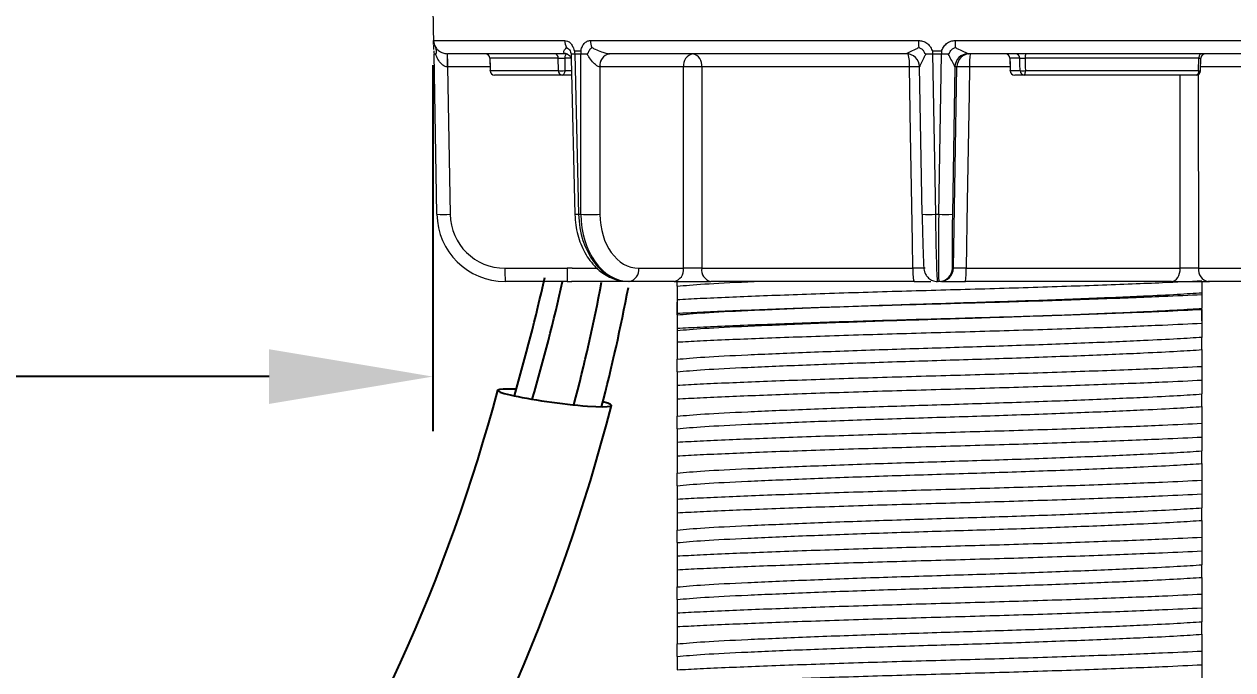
# Model space of a CAD drawing. Header units: inches. Extents: x 2.3 to 15.7, y 0.2 to 14.5.
# Drawn here: x 11.587 to 12.915, y 10.2 to 10.909 of the extents above; entities that cross this region are included whole.
import ezdxf

# ---------------------------------------------------------------- set-up
doc = ezdxf.new("R2010")
doc.units = ezdxf.units.IN
doc.header["$MEASUREMENT"] = 0
doc.header["$PDSIZE"] = -1
doc.layers.add('Dim', color=1, linetype='Continuous')
doc.layers.add('Object', color=4, linetype='Continuous')
doc.styles.get("Standard").update_dxf_attribs({"font": 'romans.shx'})
doc.dimstyles.get("Standard").update_dxf_attribs({"dimtxt": 0.125, "dimasz": 0.18, "dimexe": 0.06, "dimexo": 0.0625, "dimgap": 0.09, "dimtad": 0, "dimtih": 1, "dimtoh": 1, "dimdec": 4, "dimlfac": 2, "dimzin": 0, "dimdsep": 46, "dimlunit": 5, "dimtxsty": 'Standard', "dimcen": 0.09, "dimadec": 0, "dimazin": 0, "dimtfac": 1, "dimtdec": 4, "dimtofl": 0, "dimtmove": 0, "dimatfit": 1, "dimfxl": 0, "dimfrac": 2, "dimtolj": 1, "dimtzin": 0, "dimarcsym": 0})

# ---------------------------------------------------------------- blocks, each defined once
blk = doc.blocks.new('*D4')
at = {"layer": 'Defpoints', "color": 0}
for p in [(12.1368, 11.9262), (8.4425, 3.6009), (12.5993, 3.6009)]:
    blk.add_point(p, dxfattribs=at)
at = {"layer": 'Dim', "color": 0, "lineweight": -2}
for p, q in [((12.0743, 11.9262), (8.3825, 11.9262)), ((8.4425, 11.7462), (8.4425, 8.0722)), ((8.4425, 3.7809), (8.4425, 7.4696)), ((12.5368, 3.6009), (8.3825, 3.6009))]:
    blk.add_line(p, q, dxfattribs=at)
at = {"layer": 'Dim', "color": 0}
for points in [[(8.4125, 11.7462), (8.4725, 11.7462), (8.4425, 11.9262)], [(8.4125, 3.7809), (8.4725, 3.7809), (8.4425, 3.6009)]]:
    blk.add_solid(points, dxfattribs=at)
at = {"layer": 'Dim', "color": 0, "insert": (8.4425, 7.7709), "char_height": 0.125, "attachment_point": 5}
blk.add_mtext('\\A1;16 5/8\\P [425mm]', dxfattribs=at)
blk = doc.blocks.new('*D5')
at = {"layer": 'Defpoints', "color": 0}
for p in [(9.4098, 11.9262), (12.1368, 11.9262), (11.9316, 8.828)]:
    blk.add_point(p, dxfattribs=at)
at = {"layer": 'Dim', "color": 0, "lineweight": -2}
for p, q in [((12.0743, 11.9262), (9.3498, 11.9262)), ((9.4098, 11.7462), (9.4098, 10.6784)), ((9.4098, 9.008), (9.4098, 10.0758)), ((11.8691, 8.828), (9.3498, 8.828))]:
    blk.add_line(p, q, dxfattribs=at)
at = {"layer": 'Dim', "color": 0}
for points in [[(9.3798, 11.7462), (9.4398, 11.7462), (9.4098, 11.9262)], [(9.3798, 9.008), (9.4398, 9.008), (9.4098, 8.828)]]:
    blk.add_solid(points, dxfattribs=at)
at = {"layer": 'Dim', "color": 0, "insert": (9.4098, 10.3771), "char_height": 0.125, "attachment_point": 5}
blk.add_mtext('\\A1;6 3/16\\P [155mm]', dxfattribs=at)
blk = doc.blocks.new('*D9')
at = {"layer": 'Defpoints', "color": 0}
for p in [(12.036, 10.9262), (13.1627, 10.9262), (13.1627, 10.5218)]:
    blk.add_point(p, dxfattribs=at)
at = {"layer": 'Dim', "color": 0, "lineweight": -2}
for p, q in [((12.036, 10.8637), (12.036, 10.4618)), ((13.1627, 10.8637), (13.1627, 10.4618)), ((11.856, 10.5218), (11.3699, 10.5218)), ((13.3427, 10.5218), (13.5227, 10.5218))]:
    blk.add_line(p, q, dxfattribs=at)
at = {"layer": 'Dim', "color": 0}
for points in [[(11.856, 10.5518), (11.856, 10.4918), (12.036, 10.5218)], [(13.3427, 10.5518), (13.3427, 10.4918), (13.1627, 10.5218)]]:
    blk.add_solid(points, dxfattribs=at)
at = {"layer": 'Dim', "color": 0, "insert": (10.8424, 10.5218), "char_height": 0.125, "attachment_point": 5}
blk.add_mtext('\\A1;2 1/4\\P [55mm]\\PClearance\\PRequired\\PDirectly\\PBelow\\PCounter', dxfattribs=at)

msp = doc.modelspace()

# ---------------------------------------------------------------- linework, layer by layer
at = {"layer": 'Object', "color": 4, "linetype": 'Continuous', "lineweight": 15}
for p, q in [((12.035954, 10.926241), (12.036647, 10.886521)), ((12.036674, 10.890747), (12.180896, 10.890747)), ((12.208991, 10.890747), (12.569541, 10.890747)), ((12.609961, 10.890747), (12.975634, 10.890747)), ((12.040299, 10.699932), (12.037169, 10.876241)), ((12.037169, 10.876241), (12.03899, 10.876241)), ((12.039302, 10.875298), (12.03899, 10.876241)), ((12.051791, 10.876241), (12.0519, 10.876241)), ((12.182301, 10.876241), (12.0519, 10.876241)), ((12.182301, 10.876241), (12.182228, 10.876241)), ((12.187998, 10.876241), (12.187887, 10.875298)), ((12.187998, 10.876241), (12.19169, 10.876241)), ((12.19169, 10.876241), (12.198534, 10.876241)), ((12.19169, 10.876241), (12.196042, 10.699932)), ((12.198534, 10.876241), (12.205025, 10.876241)), ((12.198608, 10.699932), (12.198534, 10.876241)), ((12.205596, 10.875298), (12.205025, 10.876241)), ((12.229745, 10.876241), (12.229828, 10.876241)), ((12.555826, 10.876241), (12.229828, 10.876241)), ((12.555826, 10.876241), (12.555831, 10.876241)), ((12.57754, 10.876241), (12.577054, 10.875298)), ((12.57754, 10.876241), (12.584832, 10.876241)), ((12.584832, 10.876241), (12.594678, 10.876241)), ((12.584832, 10.876241), (12.587962, 10.699932)), ((12.591653, 10.699932), (12.594678, 10.876241)), ((12.594678, 10.876241), (12.602036, 10.876241)), ((12.602532, 10.875298), (12.602036, 10.876241)), ((12.624194, 10.876241), (12.624203, 10.876241)), ((12.954833, 10.876241), (12.624203, 10.876241)), ((12.0984, 10.871341), (12.098678, 10.85764)), ((12.098415, 10.871342), (12.098463, 10.871328)), ((12.17372, 10.871328), (12.098463, 10.871328)), ((12.173786, 10.857654), (12.17372, 10.871328)), ((12.180702, 10.871328), (12.18077, 10.857654)), ((12.187641, 10.871328), (12.180702, 10.871328)), ((12.187675, 10.870862), (12.191897, 10.699825)), ((12.669885, 10.87134), (12.670158, 10.857641)), ((12.669905, 10.87134), (12.669949, 10.871328)), ((12.680825, 10.871328), (12.669949, 10.871328)), ((12.877435, 10.871328), (12.686621, 10.871328)), ((12.877099, 10.857654), (12.877435, 10.871328)), ((12.879359, 10.857619), (12.879694, 10.871362)), ((12.051935, 10.861736), (12.054807, 10.699932)), ((12.052151, 10.861735), (12.051935, 10.861736)), ((12.098595, 10.861735), (12.052151, 10.861735)), ((12.098666, 10.85764), (12.09874, 10.857654)), ((12.09874, 10.857654), (12.173786, 10.857654)), ((12.177972, 10.852741), (12.103665, 10.852741)), ((12.188123, 10.852741), (12.177972, 10.852741)), ((12.18077, 10.857654), (12.188002, 10.857654)), ((12.219413, 10.861736), (12.219481, 10.699932)), ((12.219569, 10.861735), (12.219413, 10.861736)), ((12.311288, 10.861735), (12.219569, 10.861735)), ((12.311175, 10.640747), (12.311288, 10.861735)), ((12.559448, 10.861735), (12.331292, 10.861735)), ((12.573453, 10.699932), (12.570581, 10.861736)), ((12.60944, 10.861736), (12.606664, 10.699932)), ((12.607819, 10.640747), (12.611615, 10.861735)), ((12.609443, 10.861735), (12.60944, 10.861736)), ((12.611615, 10.861735), (12.609443, 10.861735)), ((12.670204, 10.861735), (12.625426, 10.861735)), ((12.67016, 10.857641), (12.670221, 10.857654)), ((12.670221, 10.857654), (12.681023, 10.857654)), ((12.68596, 10.852741), (12.675159, 10.852741)), ((12.874367, 10.852741), (12.68596, 10.852741)), ((12.686821, 10.857654), (12.877099, 10.857654)), ((12.87681, 10.853397), (12.877091, 10.640747)), ((12.965447, 10.861735), (12.87946, 10.861735)), ((12.196042, 10.699932), (12.198608, 10.699932)), ((12.587962, 10.699932), (12.591653, 10.699932)), ((12.115043, 10.640747), (12.183326, 10.640747)), ((12.188793, 10.640747), (12.216967, 10.640747)), ((12.262069, 10.640747), (12.311175, 10.640747)), ((12.331273, 10.640747), (12.56324, 10.640747)), ((12.606656, 10.640747), (12.607819, 10.640747)), ((12.621755, 10.640747), (12.857018, 10.640747)), ((12.877091, 10.640747), (12.924553, 10.640747)), ((12.183578, 10.626241), (12.115294, 10.626241)), ((12.25181, 10.626241), (12.188376, 10.626241)), ((12.25181, 10.626241), (12.25068, 10.626241)), ((12.300916, 10.626241), (12.25181, 10.626241)), ((12.304327, 10.621022), (12.304327, 10.626241)), ((12.564565, 10.626241), (12.341113, 10.626241)), ((12.591897, 10.626241), (12.590271, 10.626241)), ((12.59306, 10.626241), (12.591897, 10.626241)), ((12.847559, 10.626241), (12.620932, 10.626241)), ((12.935167, 10.626241), (12.887706, 10.626241)), ((12.304327, 10.589509), (12.304327, 10.603323)), ((12.880816, 10.582919), (12.880816, 10.596733)), ((12.880816, 10.551406), (12.880816, 10.56522)), ((12.304327, 10.527009), (12.304327, 10.540823)), ((12.880816, 10.488906), (12.880816, 10.50272)), ((12.304327, 10.464509), (12.304327, 10.478323)), ((12.880816, 10.426406), (12.880816, 10.44022)), ((12.304327, 10.402009), (12.304327, 10.415823)), ((12.880816, 10.363906), (12.880816, 10.37772)), ((12.304327, 10.339509), (12.304327, 10.353323)), ((12.880816, 10.301406), (12.880816, 10.31522)), ((12.304327, 10.277009), (12.304327, 10.290823)), ((12.880816, 10.238906), (12.880816, 10.25272)), ((12.304327, 10.214509), (12.304327, 10.228323))]:
    msp.add_line(p, q, dxfattribs=at)
at = {"layer": 'Object', "color": 4, "linetype": 'Continuous', "lineweight": 15, "flags": 128}
for points in [[(12.1835, 10.876241), (12.18296, 10.876147), (12.18244, 10.875869), (12.181961, 10.875416), (12.181539, 10.874807), (12.181191, 10.874064), (12.180929, 10.873215), (12.180764, 10.872291), (12.180702, 10.871328)], [(12.880169, 10.876241), (12.879642, 10.876147), (12.879134, 10.875869), (12.878665, 10.875416), (12.878252, 10.874807), (12.877912, 10.874064), (12.877656, 10.873215), (12.877495, 10.872291), (12.877435, 10.871328)], [(12.098463, 10.871328), (12.098665, 10.861331), (12.09874, 10.857654)], [(12.669949, 10.871328), (12.670083, 10.864577), (12.670221, 10.857654)], [(12.681023, 10.857654), (12.680922, 10.86458), (12.680825, 10.871328)], [(12.686621, 10.871328), (12.686767, 10.861331), (12.686821, 10.857654)], [(12.18077, 10.857654), (12.180708, 10.856691), (12.180543, 10.855767), (12.180282, 10.854918), (12.179933, 10.854175), (12.179512, 10.853566), (12.179032, 10.853113), (12.178512, 10.852835), (12.177972, 10.852741)], [(12.331292, 10.861735), (12.331288, 10.832215), (12.331277, 10.714137), (12.331273, 10.640747)], [(12.56324, 10.640747), (12.562734, 10.670267), (12.560707, 10.788345), (12.559448, 10.861735)], [(12.625426, 10.861735), (12.624935, 10.832215), (12.622974, 10.714137), (12.621755, 10.640747)], [(12.857018, 10.640747), (12.856993, 10.670267), (12.85689, 10.788345), (12.856831, 10.852741)], [(12.877099, 10.857654), (12.877039, 10.856691), (12.876878, 10.855767), (12.876622, 10.854918), (12.876282, 10.854175), (12.87587, 10.853566), (12.875401, 10.853113), (12.874894, 10.852835), (12.874367, 10.852741)], [(12.877099, 10.857654), (12.87787, 10.857638), (12.878504, 10.857626), (12.878975, 10.857619), (12.879266, 10.857617), (12.879365, 10.857619), (12.879365, 10.857619)], [(12.847559, 10.626241), (12.849384, 10.626519), (12.851141, 10.62734), (12.852763, 10.628676), (12.85419, 10.630474), (12.855367, 10.632669), (12.856251, 10.635177), (12.856808, 10.637904), (12.857018, 10.640747)]]:
    msp.add_lwpolyline(points, dxfattribs=at)
at = {"layer": 'Object', "color": 4, "linetype": 'Continuous', "lineweight": 15}
for centre, radius, start, end in [((12.051438, 10.891005), 0.014766, 180.998624, 212.947535), ((12.199452, 10.890872), 0.018557, 180.386305, 205.190452), ((12.228662, 10.890852), 0.019671, 180.303873, 203.607165), ((12.808154, 10.890713), 0.238613, 179.991882, 181.858719), ((11.947786, 10.890684), 0.662175, 359.332898, 0.005505), ((12.051532, 10.879566), 0.014743, 181.019649, 193.033108), ((11.838344, 10.86688), 0.213653, 358.620187, 2.511163), ((11.840372, 10.865321), 0.21181, 359.029857, 2.955189), ((12.093389, 10.871241), 0.005, 1.213805, 89.997492), ((12.093501, 10.871279), 0.004962, 0.563387, 89.580117), ((12.169099, 10.87163), 0.004631, 356.258353, 84.59553), ((12.211581, 10.880145), 0.02027, 182.379917, 191.104869), ((12.218666, 10.878945), 0.020313, 178.990391, 187.650997), ((12.232446, 10.863385), 0.013137, 101.867882, 187.211281), ((12.232509, 10.863464), 0.013055, 101.851461, 187.612116), ((12.324228, 10.863464), 0.013055, 101.851697, 187.612266), ((12.318467, 10.863645), 0.012967, 351.527961, 76.260006), ((12.555823, 10.861481), 0.01476, 0.988232, 89.971659), ((12.511279, 10.864856), 0.048269, 356.292923, 13.401343), ((13.148622, 10.903373), 0.564443, 182.443986, 182.755163), ((14.643501, 10.79329), 2.050502, 177.595889, 177.681531), ((12.624202, 10.861477), 0.014765, 90.030596, 178.995276), ((12.624203, 10.861479), 0.014762, 90.002496, 179.005744), ((12.626375, 10.861479), 0.014762, 90.002821, 179.005419), ((12.682224, 10.865303), 0.056911, 168.919555, 183.59503), ((12.664888, 10.871241), 0.005, 1.183361, 89.996973), ((12.664981, 10.871273), 0.004968, 0.635573, 89.651076), ((12.675857, 10.871273), 0.004968, 0.634868, 89.651781), ((12.694379, 10.872504), 0.007847, 151.560856, 188.619185), ((12.884698, 10.871241), 0.005, 89.996021, 178.663827), ((12.103665, 10.857741), 0.005, 181.159893, 270), ((12.103701, 10.857702), 0.004962, 180.562484, 269.575902), ((12.178408, 10.857352), 0.004632, 176.266822, 264.604901), ((12.177278, 11.01574), 0.158125, 268.734659, 271.265341), ((12.32129, 10.336075), 0.525755, 88.909927, 91.090073), ((12.56917, 10.330734), 0.53109, 89.847877, 91.048896), ((12.61852, 10.64687), 0.214976, 88.159298, 91.840702), ((12.675159, 10.857741), 0.005, 181.141644, 270), ((12.675189, 10.857709), 0.004968, 180.636828, 269.649821), ((12.683922, 10.958934), 0.101322, 268.360414, 271.639586), ((12.68599, 10.857709), 0.004968, 180.636828, 269.649821), ((12.67908, 10.856478), 0.00783, 331.489115, 8.634495), ((12.874367, 10.857741), 0.005, 270, 358.603032), ((12.047553, 10.90199), 0.202188, 267.943923, 272.056077), ((12.230427, 9.280608), 1.419741, 91.387807, 91.555145), ((12.209044, 11.195721), 0.495899, 268.79409, 271.20591), ((12.580707, 10.901989), 0.202187, 267.943908, 272.056092), ((12.599158, 10.92135), 0.221545, 268.058581, 271.941419), ((12.326903, 10.637163), 0.211891, 179.030904, 182.954722), ((12.395187, 10.637163), 0.211891, 179.030904, 182.954722), ((12.249129, 10.639018), 0.013055, 281.851907, 7.612056), ((12.298235, 10.639018), 0.013055, 281.851907, 7.612056), ((12.344117, 10.638869), 0.01298, 171.68086, 256.617277), ((12.604415, 10.637194), 0.041328, 175.067588, 195.367858), ((12.591896, 10.641003), 0.014762, 270.002821, 359.005419), ((12.593059, 10.641003), 0.014762, 270.002252, 359.005419), ((12.556512, 10.637174), 0.065341, 350.367939, 3.134705), ((12.890126, 10.639149), 0.013133, 173.008636, 259.378349)]:
    msp.add_arc(centre, radius, start, end, dxfattribs=at)
at = {"layer": 'Object'}
for centre, radius, start, end in [((10.084938, 11.095175), 2.125317, 343.754637, 347.374053), ((10.084938, 11.095175), 2.145317, 343.80662, 347.374053), ((10.270289, 10.994574), 1.985564, 345.30005, 349.283469), ((10.270289, 10.994574), 2.015564, 345.462917, 349.283469)]:
    msp.add_arc(centre, radius, start, end, dxfattribs=at)
at = {"layer": 'Object', "color": 3}
for radius, start, end in [(1.900564, 325.962729, 345.127067), (2.025564, 326.183166, 345.577887)]:
    msp.add_arc((10.270289, 10.994574), radius, start, end, dxfattribs=at)
at = {"layer": 'Object', "color": 4, "linetype": 'Continuous', "lineweight": 15}
for centre, major_axis, ratio, start_param, end_param in [((12.115276, 10.701241), (-0.036783, 0.065366), 0.99972073, 1.07581204, 2.62915507), ((12.115025, 10.700983), (-0.031926, 0.051086), 0.99966934, 1.02984089, 2.58318393), ((12.249949, 10.701241), (-0.001512, 0.074992), 0.71890327, 1.57375175, 3.12709478), ((12.252541, 10.701241), (0.001512, 0.074992), 0.71890327, 1.60274749, 3.15609053), ((12.2628, 10.700983), (0.001512, 0.060226), 0.71882559, 1.60629616, 3.1596392), ((12.574461, 10.700983), (-0.001052, 0.060236), 0.01702232, 1.58795245, 2.60387854), ((12.58922, 10.701241), (-0.001052, 0.075), 0.01702416, 1.58801092, 3.14135396), ((12.592948, 10.701241), (0.001052, 0.075), 0.01702416, 1.58848832, 3.14183135), ((12.607708, 10.700983), (0.001052, 0.060236), 0.01702232, 1.58854679, 3.14188982)]:
    msp.add_ellipse(centre, major_axis=major_axis, ratio=ratio, start_param=start_param, end_param=end_param, dxfattribs=at)
at = {"layer": 'Object', "color": 3}
msp.add_ellipse((12.169601, 10.498412), major_axis=(-0.062421, 0.008332), ratio=0.08153261, start_param=5.46384773, end_param=9.98849484, dxfattribs=at)
at = {"layer": 'Object', "color": 4, "linetype": 'Continuous', "lineweight": 15}
for points, knots in [([(12.036648, 10.886521), (12.036631, 10.887597), (12.036599, 10.889727), (12.036628, 10.890674), (12.036666, 10.890735), (12.036674, 10.890747)], [0, 0, 0, 0, 0.44704858, 0.88522321, 1, 1, 1, 1]), ([(12.180896, 10.890747), (12.181899, 10.890622), (12.184042, 10.890353), (12.187095, 10.888108), (12.189204, 10.885092), (12.190421, 10.882202), (12.190901, 10.880491), (12.19117, 10.879522), (12.191265, 10.879339), (12.191304, 10.879308), (12.19132, 10.879303), (12.191327, 10.879303), (12.191328, 10.879303)], [0, 0, 0, 0, 0.22035494, 0.47060647, 0.71924484, 0.84277997, 0.96576763, 0.99034933, 0.99659034, 0.9983369, 0.99979025, 1, 1, 1, 1]), ([(12.198356, 10.879303), (12.19836, 10.879303), (12.198371, 10.879304), (12.198392, 10.879314), (12.198433, 10.879359), (12.198537, 10.879594), (12.198788, 10.880632), (12.199497, 10.883204), (12.201297, 10.886752), (12.204375, 10.889662), (12.207122, 10.890678), (12.20867, 10.890735), (12.208991, 10.890747)], [0, 0, 0, 0, 0.00083863, 0.00224837, 0.00466157, 0.011647, 0.04309683, 0.16804906, 0.42258019, 0.68149694, 0.93388701, 1, 1, 1, 1]), ([(12.569541, 10.890747), (12.571033, 10.890622), (12.57422, 10.890353), (12.578675, 10.888108), (12.581705, 10.885092), (12.583426, 10.882202), (12.584094, 10.880491), (12.584467, 10.879521), (12.584601, 10.879339), (12.584657, 10.879308), (12.58468, 10.879303), (12.584692, 10.879303), (12.584693, 10.879303)], [0, 0, 0, 0, 0.22035187, 0.47060417, 0.71924423, 0.84277967, 0.96576875, 0.99035265, 0.99659346, 0.99833425, 0.99979018, 1, 1, 1, 1]), ([(12.594804, 10.879303), (12.59481, 10.879303), (12.594825, 10.879304), (12.594855, 10.879314), (12.594915, 10.879359), (12.595067, 10.879594), (12.595444, 10.880632), (12.596496, 10.883204), (12.599115, 10.886752), (12.603506, 10.889662), (12.607364, 10.890678), (12.609515, 10.890735), (12.609961, 10.890747)], [0, 0, 0, 0, 0.00084143, 0.00225141, 0.00466453, 0.01165023, 0.04309986, 0.16805224, 0.4225827, 0.68150029, 0.93389153, 1, 1, 1, 1]), ([(12.036663, 10.885759), (12.036665, 10.88563), (12.036681, 10.884438), (12.036722, 10.882555), (12.036759, 10.880875)], [0, 0, 0, 0, 0.10797673, 1, 1, 1, 1]), ([(12.03899, 10.876241), (12.039001, 10.876241), (12.039128, 10.876244), (12.039353, 10.876315), (12.039598, 10.876637), (12.039732, 10.877166), (12.039764, 10.878216), (12.039702, 10.879879), (12.039535, 10.881761), (12.039239, 10.88264), (12.039053, 10.882963), (12.039047, 10.882974)], [0, 0, 0, 0, 0.00600388, 0.0724332, 0.12786689, 0.18299161, 0.25489344, 0.44001202, 0.68904124, 0.98952302, 1, 1, 1, 1]), ([(12.039047, 10.882974), (12.039479, 10.8824), (12.040733, 10.880735), (12.043415, 10.878513), (12.047096, 10.876896), (12.049877, 10.876314), (12.051299, 10.87626), (12.051791, 10.876241)], [0, 0, 0, 0, 0.1962344, 0.56940853, 0.79862634, 0.9302402, 1, 1, 1, 1]), ([(12.182228, 10.876241), (12.18168, 10.876296), (12.180821, 10.876382), (12.17986, 10.877025), (12.179531, 10.878513), (12.18071, 10.880735), (12.18216, 10.8824), (12.18266, 10.882974)], [0, 0, 0, 0, 0.12823522, 0.201279, 0.43052291, 0.8037412, 1, 1, 1, 1]), ([(12.182371, 10.876236), (12.182384, 10.876238), (12.182423, 10.876243), (12.18386, 10.875912), (12.186522, 10.87412), (12.187699, 10.871065), (12.187665, 10.871006), (12.187654, 10.870988)], [0, 0, 0, 0, 0.07946429, 0.24931806, 0.48447314, 0.83539565, 1, 1, 1, 1]), ([(12.18266, 10.882974), (12.18269, 10.882963), (12.183529, 10.882651), (12.185106, 10.88172), (12.186789, 10.879615), (12.187345, 10.877372), (12.187709, 10.876466), (12.187863, 10.876269), (12.187956, 10.87625), (12.187998, 10.876241)], [0, 0, 0, 0, 0.01048732, 0.300597448, 0.5927864, 0.842594029, 0.898245947, 0.953815617, 1, 1, 1, 1]), ([(12.191328, 10.879303), (12.192358, 10.87935), (12.194683, 10.879456), (12.197042, 10.879358), (12.198356, 10.879303)], [0, 0, 0, 0, 0.44316155, 1, 1, 1, 1]), ([(12.205025, 10.876241), (12.20505, 10.876241), (12.205308, 10.876244), (12.205764, 10.876318), (12.206308, 10.876646), (12.20669, 10.877183), (12.207032, 10.878238), (12.207592, 10.879902), (12.208885, 10.88177), (12.209993, 10.882643), (12.210616, 10.882963), (12.210637, 10.882974)], [0, 0, 0, 0, 0.00720317, 0.07326536, 0.12909068, 0.18458009, 0.25746033, 0.44224025, 0.69184998, 0.98952533, 1, 1, 1, 1]), ([(12.210637, 10.882974), (12.211788, 10.8824), (12.215127, 10.880735), (12.22027, 10.878513), (12.225301, 10.876896), (12.228203, 10.876314), (12.229348, 10.87626), (12.229745, 10.876241)], [0, 0, 0, 0, 0.19623313, 0.569407, 0.79862487, 0.93023593, 1, 1, 1, 1]), ([(12.555831, 10.876241), (12.555966, 10.876296), (12.556178, 10.876382), (12.557523, 10.877025), (12.560565, 10.878513), (12.565063, 10.880735), (12.568486, 10.8824), (12.569666, 10.882974)], [0, 0, 0, 0, 0.12823291, 0.2012761, 0.43052145, 0.8037458, 1, 1, 1, 1]), ([(12.569666, 10.882974), (12.569703, 10.882963), (12.570746, 10.882651), (12.572714, 10.88172), (12.575054, 10.879615), (12.57567, 10.877372), (12.576586, 10.876466), (12.577074, 10.876269), (12.577394, 10.87625), (12.57754, 10.876241)], [0, 0, 0, 0, 0.01049343, 0.30060406, 0.59278837, 0.84259839, 0.89825097, 0.95381856, 1, 1, 1, 1]), ([(12.584693, 10.879303), (12.586186, 10.87935), (12.589556, 10.879456), (12.592927, 10.879358), (12.594804, 10.879303)], [0, 0, 0, 0, 0.44316668, 1, 1, 1, 1]), ([(12.602036, 10.876241), (12.602056, 10.876241), (12.602288, 10.876244), (12.602703, 10.876315), (12.603228, 10.876637), (12.603637, 10.877166), (12.604095, 10.878216), (12.604938, 10.87988), (12.606937, 10.881761), (12.608805, 10.88264), (12.60988, 10.882963), (12.609916, 10.882974)], [0, 0, 0, 0, 0.00600393, 0.07242647, 0.12786185, 0.18298635, 0.25489214, 0.44000923, 0.68904534, 0.98952923, 1, 1, 1, 1]), ([(12.609916, 10.882974), (12.611112, 10.8824), (12.61458, 10.880735), (12.619171, 10.878513), (12.622606, 10.876896), (12.623928, 10.876314), (12.624126, 10.87626), (12.624194, 10.876241)], [0, 0, 0, 0, 0.19623371, 0.5694065, 0.79862783, 0.93023986, 1, 1, 1, 1]), ([(12.051935, 10.861736), (12.051062, 10.861853), (12.049655, 10.862043), (12.047005, 10.863357), (12.043615, 10.866391), (12.040984, 10.870827), (12.039733, 10.874153), (12.039302, 10.875298)], [0, 0, 0, 0, 0.12566238, 0.20242095, 0.43107443, 0.80415997, 1, 1, 1, 1]), ([(12.17372, 10.871328), (12.174074, 10.871337), (12.174781, 10.871355), (12.176322, 10.871367), (12.178003, 10.871364), (12.179533, 10.871351), (12.180361, 10.871335), (12.180702, 10.871328)], [0, 0, 0, 0, 0.21270982, 0.42536543, 0.63797583, 0.85059454, 1, 1, 1, 1]), ([(12.187887, 10.875298), (12.187744, 10.874129), (12.187554, 10.872584), (12.187743, 10.871201), (12.187789, 10.870865)], [0, 0, 0, 0, 0.757093341, 1, 1, 1, 1]), ([(12.219413, 10.861736), (12.218754, 10.861853), (12.217693, 10.862043), (12.215359, 10.863357), (12.211887, 10.866391), (12.208433, 10.870827), (12.206323, 10.874153), (12.205596, 10.875298)], [0, 0, 0, 0, 0.12566229, 0.20242167, 0.431076, 0.80416113, 1, 1, 1, 1]), ([(12.577054, 10.875298), (12.576472, 10.874153), (12.574782, 10.870827), (12.572621, 10.866393), (12.571109, 10.863124), (12.570607, 10.861918), (12.570588, 10.861785), (12.570581, 10.861736)], [0, 0, 0, 0, 0.1958177, 0.56886367, 0.79749503, 0.92596858, 1, 1, 1, 1]), ([(12.60944, 10.861736), (12.609381, 10.861853), (12.609287, 10.862043), (12.608635, 10.863358), (12.607116, 10.866391), (12.604863, 10.870827), (12.603129, 10.874153), (12.602532, 10.875298)], [0, 0, 0, 0, 0.12566452, 0.20241909, 0.43107467, 0.80415943, 1, 1, 1, 1]), ([(12.680825, 10.871328), (12.680968, 10.871337), (12.681253, 10.871355), (12.682339, 10.871367), (12.683769, 10.871364), (12.685277, 10.871351), (12.686228, 10.871335), (12.686621, 10.871328)], [0, 0, 0, 0, 0.21270562, 0.42536418, 0.6379688, 0.85060037, 1, 1, 1, 1]), ([(12.877435, 10.871328), (12.877873, 10.871337), (12.878749, 10.871355), (12.879553, 10.871367), (12.879642, 10.871364), (12.879686, 10.871363)], [0, 0, 0, 0, 0.33949092, 0.67890843, 1, 1, 1, 1]), ([(12.191897, 10.699825), (12.192136, 10.695894), (12.192816, 10.684699), (12.197707, 10.666821), (12.207787, 10.648435), (12.221462, 10.635049), (12.236375, 10.627463), (12.246259, 10.626619), (12.25068, 10.626241)], [0, 0, 0, 0, 0.10422218, 0.29674301, 0.49153433, 0.68768266, 0.86027816, 1, 1, 1, 1]), ([(12.188793, 10.64068), (12.187716, 10.64069), (12.185961, 10.640706), (12.184061, 10.640736), (12.183326, 10.640747)], [0, 0, 0, 0, 0.61342375, 1, 1, 1, 1]), ([(12.331273, 10.640747), (12.329927, 10.640723), (12.327236, 10.640675), (12.322242, 10.640648), (12.317253, 10.640658), (12.31351, 10.640699), (12.311723, 10.640736), (12.311175, 10.640747)], [0, 0, 0, 0, 0.22517601, 0.45030032, 0.67538547, 0.90049079, 1, 1, 1, 1]), ([(12.576675, 10.640747), (12.57654, 10.640723), (12.576271, 10.640675), (12.573803, 10.640648), (12.570114, 10.640658), (12.566328, 10.640699), (12.563965, 10.640736), (12.56324, 10.640747)], [0, 0, 0, 0, 0.22517383, 0.45029619, 0.67538046, 0.90048371, 1, 1, 1, 1]), ([(12.574848, 10.6494), (12.574917, 10.647949), (12.575182, 10.642404), (12.574937, 10.641798), (12.575996, 10.63698), (12.576873, 10.634517), (12.578838, 10.631304), (12.582376, 10.628198), (12.586522, 10.626472), (12.589255, 10.626304), (12.590271, 10.626241)], [0, 0, 0, 0, 0.14537501, 0.55569629, 0.60317746, 0.65477609, 0.73376166, 0.83372905, 0.9382028, 1, 1, 1, 1]), ([(12.621755, 10.640747), (12.620107, 10.640723), (12.61681, 10.640675), (12.612536, 10.640648), (12.609407, 10.640658), (12.608012, 10.640699), (12.607864, 10.640736), (12.607819, 10.640747)], [0, 0, 0, 0, 0.2251734, 0.45030058, 0.67538712, 0.9004921, 1, 1, 1, 1]), ([(12.877091, 10.640747), (12.875821, 10.640723), (12.87328, 10.640675), (12.868376, 10.640648), (12.863359, 10.640658), (12.859497, 10.640699), (12.8576, 10.640736), (12.857018, 10.640747)], [0, 0, 0, 0, 0.22517168, 0.4503021, 0.67538115, 0.90048877, 1, 1, 1, 1]), ([(12.183578, 10.626241), (12.185064, 10.626241), (12.186785, 10.626241), (12.188376, 10.626241), (12.188592, 10.626241)], [0, 0, 0, 0, 0.86388574, 1, 1, 1, 1]), ([(12.300916, 10.626241), (12.302012, 10.626241), (12.305588, 10.626241), (12.313073, 10.626241), (12.32305, 10.626241), (12.333037, 10.626241), (12.338421, 10.626241), (12.341113, 10.626241)], [0, 0, 0, 0, 0.09949179, 0.32459465, 0.54970901, 0.77485393, 1, 1, 1, 1]), ([(12.304327, 10.606398), (12.312385, 10.606828), (12.328732, 10.6077), (12.369355, 10.609519), (12.429749, 10.611869), (12.512132, 10.614633), (12.59931, 10.617081), (12.686592, 10.619532), (12.768652, 10.622291), (12.835669, 10.624873), (12.867064, 10.626382), (12.880816, 10.627042)], [0, 0, 0, 0, 0.06823989, 0.13843289, 0.26681131, 0.39518972, 0.51918589, 0.64318207, 0.77156047, 0.8999389, 1, 1, 1, 1]), ([(12.304327, 10.621022), (12.313131, 10.621843), (12.330744, 10.623485), (12.365449, 10.62518), (12.386529, 10.626136), (12.388857, 10.626241)], [0, 0, 0, 0, 0.103597181, 0.207246368, 0.219921372, 0.219921372, 0.219921372, 0.219921372]), ([(12.564565, 10.626241), (12.566009, 10.626241), (12.57072, 10.626241), (12.577445, 10.626241), (12.581295, 10.626241), (12.582831, 10.626241)], [0, 0, 0, 0, 0.20985145, 0.68463606, 1, 1, 1, 1]), ([(12.594725, 10.626241), (12.595285, 10.626241), (12.596763, 10.626241), (12.602588, 10.626241), (12.611021, 10.626241), (12.617628, 10.626241), (12.620932, 10.626241)], [0, 0, 0, 0, 0.169120614, 0.446053235, 0.723028101, 1, 1, 1, 1]), ([(12.847559, 10.626241), (12.848722, 10.626241), (12.852518, 10.626241), (12.860241, 10.626241), (12.870274, 10.626241), (12.880081, 10.626241), (12.885164, 10.626241), (12.887706, 10.626241)], [0, 0, 0, 0, 0.09949118, 0.32459533, 0.54970665, 0.77485465, 1, 1, 1, 1]), ([(12.88058, 10.626241), (12.880753, 10.626241), (12.881203, 10.626241), (12.884161, 10.626241), (12.888036, 10.626241), (12.889193, 10.626241)], [0, 0, 0, 0, 0.30511889, 0.79249442, 1, 1, 1, 1]), ([(12.880816, 10.626241), (12.880816, 10.625695), (12.880816, 10.624719), (12.880816, 10.622648), (12.880816, 10.620747), (12.880816, 10.618842), (12.880816, 10.617044), (12.880816, 10.615079), (12.880816, 10.613178), (12.880816, 10.612386), (12.880816, 10.611951)], [0.08670582, 0.08670582, 0.08670582, 0.08670582, 0.255767349, 0.353557568, 0.452182106, 0.523886035, 0.595593516, 0.688732932, 0.829069694, 1, 1, 1, 1]), ([(12.304327, 10.621022), (12.304327, 10.619172), (12.304327, 10.616394), (12.304327, 10.611042), (12.304327, 10.607946), (12.304327, 10.606398)], [0, 0, 0, 0, 0.49896837, 0.74937868, 1, 1, 1, 1]), ([(12.304327, 10.589509), (12.313131, 10.59033), (12.330744, 10.591972), (12.380464, 10.594401), (12.444441, 10.597158), (12.519705, 10.599916), (12.599326, 10.602366), (12.678953, 10.604815), (12.754195, 10.607577), (12.813003, 10.610093), (12.855353, 10.612179), (12.872394, 10.613335), (12.880816, 10.613906)], [0, 0, 0, 0, 0.10359718, 0.20724638, 0.3150708, 0.42289535, 0.52703794, 0.63118053, 0.73900508, 0.84682967, 0.92429456, 1, 1, 1, 1]), ([(12.304327, 10.591306), (12.312385, 10.591736), (12.328732, 10.592608), (12.369355, 10.594427), (12.429749, 10.596777), (12.512132, 10.599541), (12.59931, 10.60199), (12.686592, 10.60444), (12.768652, 10.607199), (12.835669, 10.609781), (12.867064, 10.61129), (12.880816, 10.611951)], [0, 0, 0, 0, 0.06823989, 0.13843289, 0.2668113, 0.39518972, 0.51918589, 0.64318207, 0.77156047, 0.8999389, 1, 1, 1, 1]), ([(12.880816, 10.611951), (12.880816, 10.610245), (12.880816, 10.606835), (12.880816, 10.601601), (12.880816, 10.598523), (12.880816, 10.596733)], [0, 0, 0, 0, 0.294995421, 0.589996169, 1, 1, 1, 1]), ([(12.304327, 10.606398), (12.304327, 10.605836), (12.304327, 10.605041), (12.304327, 10.602962), (12.304327, 10.601278), (12.304327, 10.599507), (12.304327, 10.597973), (12.304327, 10.596282), (12.304327, 10.594207), (12.304327, 10.592465), (12.304327, 10.591658), (12.304327, 10.591306)], [0, 0, 0, 0, 0.22731839, 0.32180567, 0.41716608, 0.47803457, 0.53908057, 0.59812677, 0.69631448, 0.86720562, 1, 1, 1, 1]), ([(12.304327, 10.572336), (12.313131, 10.573157), (12.330744, 10.574799), (12.380464, 10.577227), (12.444441, 10.579985), (12.519705, 10.582743), (12.599326, 10.585193), (12.678953, 10.587642), (12.754195, 10.590404), (12.813003, 10.592919), (12.855353, 10.595006), (12.872394, 10.596162), (12.880816, 10.596733)], [0, 0, 0, 0, 0.10359718, 0.20724637, 0.3150708, 0.42289536, 0.52703795, 0.63118053, 0.73900509, 0.84682967, 0.92429457, 1, 1, 1, 1]), ([(12.304327, 10.574885), (12.312385, 10.575315), (12.328732, 10.576187), (12.369355, 10.578006), (12.429749, 10.580356), (12.512132, 10.58312), (12.59931, 10.585569), (12.686592, 10.588019), (12.768652, 10.590778), (12.835669, 10.59336), (12.867064, 10.594869), (12.880816, 10.59553)], [0, 0, 0, 0, 0.06823989, 0.13843289, 0.26681131, 0.39518971, 0.51918589, 0.64318206, 0.77156048, 0.89993888, 1, 1, 1, 1]), ([(12.304327, 10.591306), (12.304327, 10.589557), (12.304327, 10.584964), (12.304327, 10.578333), (12.304327, 10.574336), (12.304327, 10.572336)], [0, 0, 0, 0, 0.23490429, 0.61712134, 1, 1, 1, 1]), ([(12.304327, 10.589509), (12.304327, 10.587659), (12.304327, 10.584881), (12.304327, 10.579529), (12.304327, 10.576433), (12.304327, 10.574885)], [0, 0, 0, 0, 0.49896771, 0.74937873, 1, 1, 1, 1]), ([(12.880816, 10.59553), (12.880816, 10.594761), (12.880816, 10.593697), (12.880816, 10.591135), (12.880816, 10.589234), (12.880816, 10.587329), (12.880816, 10.585531), (12.880816, 10.583567), (12.880816, 10.581665), (12.880816, 10.580873), (12.880816, 10.580438)], [0, 0, 0, 0, 0.2557736, 0.35355469, 0.45219077, 0.52389478, 0.59559014, 0.68872966, 0.8290743, 1, 1, 1, 1]), ([(12.304327, 10.559793), (12.312385, 10.560223), (12.328732, 10.561095), (12.369355, 10.562914), (12.429749, 10.565264), (12.512132, 10.568028), (12.59931, 10.570477), (12.686592, 10.572927), (12.768652, 10.575686), (12.835669, 10.578268), (12.867064, 10.579777), (12.880816, 10.580438)], [0, 0, 0, 0, 0.06823989, 0.13843289, 0.26681131, 0.39518971, 0.51918589, 0.64318206, 0.77156048, 0.89993888, 1, 1, 1, 1]), ([(12.304327, 10.574885), (12.304327, 10.574323), (12.304327, 10.573528), (12.304327, 10.571449), (12.304327, 10.569765), (12.304327, 10.567994), (12.304327, 10.566461), (12.304327, 10.564769), (12.304327, 10.562694), (12.304327, 10.560952), (12.304327, 10.560146), (12.304327, 10.559793)], [0, 0, 0, 0, 0.22731866, 0.32180605, 0.4171571, 0.47803698, 0.53907133, 0.59812847, 0.69631629, 0.86720137, 1, 1, 1, 1]), ([(12.880816, 10.582919), (12.880816, 10.581325), (12.880816, 10.578136), (12.880816, 10.572079), (12.880816, 10.567336), (12.880816, 10.564543)], [0, 0, 0, 0, 0.29123412, 0.58246269, 1, 1, 1, 1]), ([(12.880816, 10.580438), (12.880816, 10.578733), (12.880816, 10.575322), (12.880816, 10.570088), (12.880816, 10.56701), (12.880816, 10.56522)], [0, 0, 0, 0, 0.294995378, 0.589997213, 1, 1, 1, 1]), ([(12.304327, 10.540823), (12.313131, 10.541644), (12.330744, 10.543286), (12.380464, 10.545715), (12.444441, 10.548472), (12.519705, 10.55123), (12.599326, 10.55368), (12.678953, 10.55613), (12.754195, 10.558891), (12.813003, 10.561407), (12.855353, 10.563493), (12.872394, 10.564649), (12.880816, 10.56522)], [0, 0, 0, 0, 0.10359717, 0.20724637, 0.31507079, 0.42289535, 0.52703793, 0.63118053, 0.73900508, 0.84682967, 0.92429456, 1, 1, 1, 1]), ([(12.304327, 10.559793), (12.304327, 10.558045), (12.304327, 10.553451), (12.304327, 10.54682), (12.304327, 10.542823), (12.304327, 10.540823)], [0, 0, 0, 0, 0.234903485, 0.617121759, 1, 1, 1, 1]), ([(12.304327, 10.527009), (12.313131, 10.52783), (12.330744, 10.529472), (12.380464, 10.531901), (12.444441, 10.534659), (12.519705, 10.537415), (12.599326, 10.539867), (12.678953, 10.542316), (12.754195, 10.545077), (12.813003, 10.547593), (12.855353, 10.549679), (12.872394, 10.550835), (12.880816, 10.551406)], [0, 0, 0, 0, 0.10359717, 0.20724637, 0.3150708, 0.42289535, 0.52703795, 0.63118053, 0.73900508, 0.84682967, 0.92429456, 1, 1, 1, 1]), ([(12.880816, 10.551406), (12.880816, 10.549812), (12.880816, 10.546624), (12.880816, 10.540566), (12.880816, 10.535824), (12.880816, 10.53303)], [0, 0, 0, 0, 0.29123288, 0.58246139, 1, 1, 1, 1]), ([(12.304327, 10.512385), (12.312385, 10.512815), (12.328732, 10.513687), (12.369355, 10.515507), (12.429749, 10.517856), (12.512132, 10.52062), (12.59931, 10.523069), (12.686592, 10.525519), (12.768652, 10.528278), (12.835669, 10.53086), (12.867064, 10.532369), (12.880816, 10.53303)], [0, 0, 0, 0, 0.06823989, 0.1384329, 0.26681131, 0.39518972, 0.51918589, 0.64318206, 0.77156048, 0.8999389, 1, 1, 1, 1]), ([(12.880816, 10.53303), (12.880816, 10.53226), (12.880816, 10.531197), (12.880816, 10.528635), (12.880816, 10.526734), (12.880816, 10.524829), (12.880816, 10.523031), (12.880816, 10.521067), (12.880816, 10.519166), (12.880816, 10.518373), (12.880816, 10.517938)], [0, 0, 0, 0, 0.25577434, 0.35355572, 0.45219209, 0.52389631, 0.59559188, 0.68873167, 0.829069, 1, 1, 1, 1]), ([(12.304327, 10.527009), (12.304327, 10.525159), (12.304327, 10.522381), (12.304327, 10.517029), (12.304327, 10.513933), (12.304327, 10.512385)], [0, 0, 0, 0, 0.49896795, 0.74937805, 1, 1, 1, 1]), ([(12.304327, 10.497293), (12.312385, 10.497723), (12.328732, 10.498595), (12.369355, 10.500415), (12.429749, 10.502764), (12.512132, 10.505528), (12.59931, 10.507977), (12.686592, 10.510427), (12.768652, 10.513186), (12.835669, 10.515768), (12.867064, 10.517277), (12.880816, 10.517938)], [0, 0, 0, 0, 0.06823989, 0.1384329, 0.26681131, 0.39518972, 0.51918589, 0.64318206, 0.77156048, 0.89993888, 1, 1, 1, 1]), ([(12.880816, 10.517938), (12.880816, 10.516233), (12.880816, 10.512822), (12.880816, 10.507589), (12.880816, 10.50451), (12.880816, 10.50272)], [0, 0, 0, 0, 0.294995421, 0.589996169, 1, 1, 1, 1]), ([(12.304327, 10.512385), (12.304327, 10.511823), (12.304327, 10.511028), (12.304327, 10.508949), (12.304327, 10.507265), (12.304327, 10.505494), (12.304327, 10.503961), (12.304327, 10.50227), (12.304327, 10.500195), (12.304327, 10.498452), (12.304327, 10.497646), (12.304327, 10.497293)], [0, 0, 0, 0, 0.22731466, 0.32180928, 0.41716046, 0.47802911, 0.53907526, 0.59812163, 0.69630959, 0.86720118, 1, 1, 1, 1]), ([(12.304327, 10.478323), (12.313131, 10.479144), (12.330744, 10.480786), (12.380464, 10.483215), (12.444441, 10.485973), (12.519705, 10.488729), (12.599326, 10.491181), (12.678953, 10.49363), (12.754195, 10.496392), (12.813003, 10.498907), (12.855353, 10.500993), (12.872394, 10.502149), (12.880816, 10.50272)], [0, 0, 0, 0, 0.10359718, 0.20724637, 0.3150708, 0.42289535, 0.52703795, 0.63118053, 0.73900509, 0.84682967, 0.92429456, 1, 1, 1, 1]), ([(12.304327, 10.497293), (12.304327, 10.495545), (12.304327, 10.490951), (12.304327, 10.484321), (12.304327, 10.480323), (12.304327, 10.478323)], [0, 0, 0, 0, 0.23490352, 0.61712095, 1, 1, 1, 1]), ([(12.304327, 10.464509), (12.313131, 10.46533), (12.330744, 10.466972), (12.380464, 10.469401), (12.444441, 10.472159), (12.519705, 10.474916), (12.599326, 10.477366), (12.678953, 10.479816), (12.754195, 10.482578), (12.813003, 10.485093), (12.855353, 10.487178), (12.872394, 10.488335), (12.880816, 10.488906)], [0, 0, 0, 0, 0.10359718, 0.20724637, 0.3150708, 0.42289536, 0.52703795, 0.63118053, 0.73900509, 0.84682967, 0.92429456, 1, 1, 1, 1]), ([(12.880816, 10.488906), (12.880816, 10.487312), (12.880816, 10.484124), (12.880816, 10.478066), (12.880816, 10.473324), (12.880816, 10.47053)], [0, 0, 0, 0, 0.291233281, 0.582462203, 1, 1, 1, 1]), ([(12.304327, 10.449885), (12.312385, 10.450315), (12.328732, 10.451187), (12.369355, 10.453006), (12.429749, 10.455356), (12.512132, 10.45812), (12.59931, 10.460569), (12.686592, 10.463019), (12.768652, 10.465778), (12.835669, 10.46836), (12.867064, 10.469869), (12.880816, 10.47053)], [0, 0, 0, 0, 0.06823989, 0.13843289, 0.26681131, 0.39518971, 0.51918589, 0.64318206, 0.77156046, 0.89993888, 1, 1, 1, 1]), ([(12.304327, 10.464509), (12.304327, 10.462659), (12.304327, 10.459881), (12.304327, 10.454529), (12.304327, 10.451433), (12.304327, 10.449885)], [0, 0, 0, 0, 0.49896837, 0.74937868, 1, 1, 1, 1]), ([(12.880816, 10.47053), (12.880816, 10.469761), (12.880816, 10.468697), (12.880816, 10.466135), (12.880816, 10.464235), (12.880816, 10.462329), (12.880816, 10.460531), (12.880816, 10.458567), (12.880816, 10.456666), (12.880816, 10.455873), (12.880816, 10.455438)], [0, 0, 0, 0, 0.25577249, 0.3535624, 0.45218662, 0.52389032, 0.59559758, 0.68872621, 0.82907024, 1, 1, 1, 1]), ([(12.304327, 10.434793), (12.312385, 10.435223), (12.328732, 10.436095), (12.369355, 10.437915), (12.429749, 10.440264), (12.512132, 10.443028), (12.59931, 10.445477), (12.686592, 10.447928), (12.768652, 10.450686), (12.835669, 10.453268), (12.867064, 10.454777), (12.880816, 10.455438)], [0, 0, 0, 0, 0.06823989, 0.13843289, 0.2668113, 0.39518972, 0.51918589, 0.64318207, 0.77156047, 0.8999389, 1, 1, 1, 1]), ([(12.880816, 10.455438), (12.880816, 10.453733), (12.880816, 10.450322), (12.880816, 10.445088), (12.880816, 10.44201), (12.880816, 10.44022)], [0, 0, 0, 0, 0.29499571, 0.58999675, 1, 1, 1, 1]), ([(12.304327, 10.449885), (12.304327, 10.449323), (12.304327, 10.448528), (12.304327, 10.446449), (12.304327, 10.444765), (12.304327, 10.442994), (12.304327, 10.44146), (12.304327, 10.439769), (12.304327, 10.437694), (12.304327, 10.435952), (12.304327, 10.435146), (12.304327, 10.434793)], [0, 0, 0, 0, 0.22731888, 0.32180637, 0.41716699, 0.47803561, 0.53908174, 0.59812807, 0.696316, 0.86720124, 1, 1, 1, 1]), ([(12.304327, 10.415823), (12.313131, 10.416644), (12.330744, 10.418286), (12.380464, 10.420715), (12.444441, 10.423473), (12.519705, 10.42623), (12.599326, 10.42868), (12.678953, 10.43113), (12.754195, 10.433892), (12.813003, 10.436407), (12.855353, 10.438493), (12.872394, 10.439649), (12.880816, 10.44022)], [0, 0, 0, 0, 0.10359718, 0.20724638, 0.3150708, 0.42289535, 0.52703794, 0.63118053, 0.73900508, 0.84682966, 0.92429456, 1, 1, 1, 1]), ([(12.304327, 10.434793), (12.304327, 10.433045), (12.304327, 10.428451), (12.304327, 10.421821), (12.304327, 10.417823), (12.304327, 10.415823)], [0, 0, 0, 0, 0.23490429, 0.61712134, 1, 1, 1, 1]), ([(12.304327, 10.402009), (12.313131, 10.40283), (12.330744, 10.404472), (12.380464, 10.406901), (12.444441, 10.409658), (12.519705, 10.412416), (12.599326, 10.414866), (12.678953, 10.417316), (12.754195, 10.420077), (12.813003, 10.422593), (12.855353, 10.424679), (12.872394, 10.425835), (12.880816, 10.426406)], [0, 0, 0, 0, 0.10359718, 0.20724638, 0.3150708, 0.42289535, 0.52703794, 0.63118054, 0.73900508, 0.84682967, 0.92429456, 1, 1, 1, 1]), ([(12.880816, 10.426406), (12.880816, 10.424812), (12.880816, 10.421623), (12.880816, 10.415566), (12.880816, 10.410824), (12.880816, 10.40803)], [0, 0, 0, 0, 0.29123412, 0.58246269, 1, 1, 1, 1]), ([(12.304327, 10.387385), (12.312385, 10.387815), (12.328732, 10.388687), (12.369355, 10.390506), (12.429749, 10.392856), (12.512132, 10.39562), (12.59931, 10.398069), (12.686592, 10.400519), (12.768652, 10.403278), (12.835669, 10.40586), (12.867064, 10.407369), (12.880816, 10.40803)], [0, 0, 0, 0, 0.06823989, 0.13843289, 0.26681131, 0.39518972, 0.51918589, 0.64318206, 0.77156048, 0.89993888, 1, 1, 1, 1]), ([(12.304327, 10.402009), (12.304327, 10.400159), (12.304327, 10.397381), (12.304327, 10.392029), (12.304327, 10.388933), (12.304327, 10.387385)], [0, 0, 0, 0, 0.49896771, 0.74937873, 1, 1, 1, 1]), ([(12.880816, 10.40803), (12.880816, 10.407261), (12.880816, 10.406197), (12.880816, 10.403635), (12.880816, 10.401734), (12.880816, 10.399829), (12.880816, 10.398031), (12.880816, 10.396067), (12.880816, 10.394165), (12.880816, 10.393373), (12.880816, 10.392938)], [0, 0, 0, 0, 0.2557736, 0.35355469, 0.45219077, 0.52389478, 0.59559014, 0.68872966, 0.8290743, 1, 1, 1, 1]), ([(12.304327, 10.372293), (12.312385, 10.372723), (12.328732, 10.373595), (12.369355, 10.375414), (12.429749, 10.377764), (12.512132, 10.380528), (12.59931, 10.382977), (12.686592, 10.385427), (12.768652, 10.388186), (12.835669, 10.390768), (12.867064, 10.392277), (12.880816, 10.392938)], [0, 0, 0, 0, 0.06823989, 0.13843289, 0.26681131, 0.39518971, 0.51918589, 0.64318206, 0.77156048, 0.89993888, 1, 1, 1, 1]), ([(12.304327, 10.387385), (12.304327, 10.386823), (12.304327, 10.386028), (12.304327, 10.383949), (12.304327, 10.382265), (12.304327, 10.380494), (12.304327, 10.378961), (12.304327, 10.37727), (12.304327, 10.375195), (12.304327, 10.373452), (12.304327, 10.372646), (12.304327, 10.372293)], [0, 0, 0, 0, 0.2273197, 0.32180753, 0.41715901, 0.47803917, 0.5390738, 0.59812035, 0.69630863, 0.86720076, 1, 1, 1, 1]), ([(12.880816, 10.392938), (12.880816, 10.391233), (12.880816, 10.387822), (12.880816, 10.382589), (12.880816, 10.37951), (12.880816, 10.37772)], [0, 0, 0, 0, 0.294995421, 0.589996169, 1, 1, 1, 1]), ([(12.304327, 10.353323), (12.313131, 10.354144), (12.330744, 10.355786), (12.380464, 10.358215), (12.444441, 10.360972), (12.519705, 10.36373), (12.599326, 10.36618), (12.678953, 10.36863), (12.754195, 10.371391), (12.813003, 10.373907), (12.855353, 10.375993), (12.872394, 10.377149), (12.880816, 10.37772)], [0, 0, 0, 0, 0.10359717, 0.20724637, 0.31507079, 0.42289535, 0.52703793, 0.63118053, 0.73900508, 0.84682967, 0.92429456, 1, 1, 1, 1]), ([(12.304327, 10.372293), (12.304327, 10.370545), (12.304327, 10.365951), (12.304327, 10.35932), (12.304327, 10.355323), (12.304327, 10.353323)], [0, 0, 0, 0, 0.234903485, 0.617121759, 1, 1, 1, 1]), ([(12.304327, 10.339509), (12.313131, 10.34033), (12.330744, 10.341972), (12.380464, 10.344401), (12.444441, 10.347159), (12.519705, 10.349915), (12.599326, 10.352367), (12.678953, 10.354816), (12.754195, 10.357577), (12.813003, 10.360093), (12.855353, 10.362178), (12.872394, 10.363335), (12.880816, 10.363906)], [0, 0, 0, 0, 0.10359718, 0.20724637, 0.3150708, 0.42289535, 0.52703795, 0.63118053, 0.73900508, 0.84682967, 0.92429456, 1, 1, 1, 1]), ([(12.880816, 10.363906), (12.880816, 10.362312), (12.880816, 10.359124), (12.880816, 10.353066), (12.880816, 10.348324), (12.880816, 10.34553)], [0, 0, 0, 0, 0.29123288, 0.58246139, 1, 1, 1, 1]), ([(12.304327, 10.324885), (12.312385, 10.325315), (12.328732, 10.326187), (12.369355, 10.328007), (12.429749, 10.330356), (12.512132, 10.33312), (12.59931, 10.335569), (12.686592, 10.33802), (12.768652, 10.340778), (12.835669, 10.34336), (12.867064, 10.344869), (12.880816, 10.34553)], [0, 0, 0, 0, 0.06823988, 0.13843289, 0.2668113, 0.39518972, 0.51918589, 0.64318207, 0.77156047, 0.8999389, 1, 1, 1, 1]), ([(12.880816, 10.34553), (12.880816, 10.34476), (12.880816, 10.343697), (12.880816, 10.341135), (12.880816, 10.339234), (12.880816, 10.337329), (12.880816, 10.335531), (12.880816, 10.333567), (12.880816, 10.331666), (12.880816, 10.330873), (12.880816, 10.330438)], [0, 0, 0, 0, 0.25577434, 0.35355572, 0.45219209, 0.52389631, 0.59559188, 0.68873167, 0.829069, 1, 1, 1, 1]), ([(12.304327, 10.339509), (12.304327, 10.337659), (12.304327, 10.334881), (12.304327, 10.329529), (12.304327, 10.326433), (12.304327, 10.324885)], [0, 0, 0, 0, 0.49896837, 0.74937868, 1, 1, 1, 1]), ([(12.304327, 10.309793), (12.312385, 10.310223), (12.328732, 10.311095), (12.369355, 10.312915), (12.429749, 10.315264), (12.512132, 10.318028), (12.59931, 10.320477), (12.686592, 10.322927), (12.768652, 10.325686), (12.835669, 10.328268), (12.867064, 10.329777), (12.880816, 10.330438)], [0, 0, 0, 0, 0.06823989, 0.1384329, 0.26681131, 0.39518972, 0.51918589, 0.64318206, 0.77156048, 0.8999389, 1, 1, 1, 1]), ([(12.304327, 10.324885), (12.304327, 10.324323), (12.304327, 10.323528), (12.304327, 10.321449), (12.304327, 10.319765), (12.304327, 10.317994), (12.304327, 10.316461), (12.304327, 10.314769), (12.304327, 10.312695), (12.304327, 10.310952), (12.304327, 10.310146), (12.304327, 10.309793)], [0, 0, 0, 0, 0.227318, 0.32181221, 0.41716298, 0.47803136, 0.53907726, 0.59812336, 0.69631091, 0.86720176, 1, 1, 1, 1]), ([(12.880816, 10.330438), (12.880816, 10.328733), (12.880816, 10.325322), (12.880816, 10.320089), (12.880816, 10.31701), (12.880816, 10.31522)], [0, 0, 0, 0, 0.294995421, 0.589996169, 1, 1, 1, 1]), ([(12.304327, 10.290823), (12.313131, 10.291644), (12.330744, 10.293286), (12.380464, 10.295715), (12.444441, 10.298473), (12.519705, 10.301229), (12.599326, 10.303681), (12.678953, 10.30613), (12.754195, 10.308892), (12.813003, 10.311407), (12.855353, 10.313492), (12.872394, 10.314649), (12.880816, 10.31522)], [0, 0, 0, 0, 0.10359718, 0.20724637, 0.3150708, 0.42289535, 0.52703795, 0.63118053, 0.73900509, 0.84682967, 0.92429456, 1, 1, 1, 1]), ([(12.304327, 10.309793), (12.304327, 10.308045), (12.304327, 10.303451), (12.304327, 10.296821), (12.304327, 10.292823), (12.304327, 10.290823)], [0, 0, 0, 0, 0.23490352, 0.61712095, 1, 1, 1, 1]), ([(12.304327, 10.277009), (12.313131, 10.27783), (12.330744, 10.279472), (12.380464, 10.281901), (12.444441, 10.284659), (12.519705, 10.287416), (12.599326, 10.289866), (12.678953, 10.292316), (12.754195, 10.295078), (12.813003, 10.297593), (12.855353, 10.299679), (12.872394, 10.300835), (12.880816, 10.301406)], [0, 0, 0, 0, 0.10359718, 0.20724637, 0.3150708, 0.42289536, 0.52703795, 0.63118053, 0.73900509, 0.84682967, 0.92429457, 1, 1, 1, 1]), ([(12.880816, 10.301406), (12.880816, 10.299812), (12.880816, 10.296624), (12.880816, 10.290566), (12.880816, 10.285824), (12.880816, 10.28303)], [0, 0, 0, 0, 0.291233281, 0.582462203, 1, 1, 1, 1]), ([(12.304327, 10.262385), (12.312385, 10.262815), (12.328732, 10.263687), (12.369355, 10.265506), (12.429749, 10.267856), (12.512132, 10.27062), (12.59931, 10.273069), (12.686592, 10.275519), (12.768652, 10.278278), (12.835669, 10.28086), (12.867064, 10.282369), (12.880816, 10.28303)], [0, 0, 0, 0, 0.06823989, 0.13843289, 0.26681131, 0.39518971, 0.51918589, 0.64318206, 0.77156046, 0.89993888, 1, 1, 1, 1]), ([(12.880816, 10.28303), (12.880816, 10.282261), (12.880816, 10.281197), (12.880816, 10.278635), (12.880816, 10.276735), (12.880816, 10.274829), (12.880816, 10.273031), (12.880816, 10.271067), (12.880816, 10.269166), (12.880816, 10.268373), (12.880816, 10.267938)], [0, 0, 0, 0, 0.25577193, 0.35355239, 0.45218783, 0.52389137, 0.59559846, 0.68872689, 0.82907061, 1, 1, 1, 1]), ([(12.304327, 10.277009), (12.304327, 10.275159), (12.304327, 10.272381), (12.304327, 10.267029), (12.304327, 10.263933), (12.304327, 10.262385)], [0, 0, 0, 0, 0.49896837, 0.74937868, 1, 1, 1, 1]), ([(12.304327, 10.247293), (12.312385, 10.247723), (12.328732, 10.248595), (12.369355, 10.250415), (12.429749, 10.252765), (12.512132, 10.255528), (12.59931, 10.257977), (12.686592, 10.260428), (12.768652, 10.263186), (12.835669, 10.265768), (12.867064, 10.267277), (12.880816, 10.267938)], [0, 0, 0, 0, 0.06823989, 0.13843289, 0.26681131, 0.39518972, 0.51918589, 0.64318207, 0.77156047, 0.8999389, 1, 1, 1, 1]), ([(12.880816, 10.267938), (12.880816, 10.266232), (12.880816, 10.262822), (12.880816, 10.257588), (12.880816, 10.25451), (12.880816, 10.25272)], [0, 0, 0, 0, 0.29499571, 0.58999675, 1, 1, 1, 1]), ([(12.304327, 10.262385), (12.304327, 10.261823), (12.304327, 10.261028), (12.304327, 10.258949), (12.304327, 10.257266), (12.304327, 10.255494), (12.304327, 10.253961), (12.304327, 10.252269), (12.304327, 10.250194), (12.304327, 10.248452), (12.304327, 10.247646), (12.304327, 10.247293)], [0, 0, 0, 0, 0.22731866, 0.32180605, 0.4171571, 0.47803698, 0.53907133, 0.59812847, 0.69631629, 0.86720137, 1, 1, 1, 1]), ([(12.304327, 10.228323), (12.313131, 10.229144), (12.330744, 10.230786), (12.380464, 10.233215), (12.444441, 10.235973), (12.519705, 10.23873), (12.599326, 10.24118), (12.678953, 10.24363), (12.754195, 10.246391), (12.813003, 10.248907), (12.855353, 10.250993), (12.872394, 10.252149), (12.880816, 10.25272)], [0, 0, 0, 0, 0.10359718, 0.20724638, 0.3150708, 0.42289535, 0.52703794, 0.63118053, 0.73900508, 0.84682967, 0.92429456, 1, 1, 1, 1]), ([(12.304327, 10.247293), (12.304327, 10.245545), (12.304327, 10.240951), (12.304327, 10.23432), (12.304327, 10.230323), (12.304327, 10.228323)], [0, 0, 0, 0, 0.23490331, 0.61712129, 1, 1, 1, 1]), ([(12.304327, 10.214509), (12.313131, 10.21533), (12.330744, 10.216972), (12.380464, 10.219401), (12.444441, 10.222158), (12.519705, 10.224916), (12.599326, 10.227366), (12.678953, 10.229816), (12.754195, 10.232577), (12.813003, 10.235093), (12.855353, 10.237179), (12.872394, 10.238335), (12.880816, 10.238906)], [0, 0, 0, 0, 0.10359717, 0.20724637, 0.31507079, 0.42289535, 0.52703793, 0.63118053, 0.73900508, 0.84682967, 0.92429456, 1, 1, 1, 1]), ([(12.880816, 10.238906), (12.880816, 10.237312), (12.880816, 10.234123), (12.880816, 10.228066), (12.880816, 10.223324), (12.880816, 10.22053)], [0, 0, 0, 0, 0.29123412, 0.58246269, 1, 1, 1, 1]), ([(12.304327, 10.199885), (12.312385, 10.200315), (12.328732, 10.201187), (12.369355, 10.203006), (12.429749, 10.205356), (12.512132, 10.20812), (12.59931, 10.210569), (12.686592, 10.213019), (12.768652, 10.215778), (12.835669, 10.21836), (12.867064, 10.219869), (12.880816, 10.22053)], [0, 0, 0, 0, 0.06823989, 0.13843289, 0.26681131, 0.39518972, 0.51918589, 0.64318206, 0.77156048, 0.89993888, 1, 1, 1, 1]), ([(12.304327, 10.214509), (12.304327, 10.212659), (12.304327, 10.209881), (12.304327, 10.204529), (12.304327, 10.201433), (12.304327, 10.199885)], [0, 0, 0, 0, 0.498968, 0.74937887, 1, 1, 1, 1]), ([(12.880816, 10.22053), (12.880816, 10.21976), (12.880816, 10.218697), (12.880816, 10.216135), (12.880816, 10.214234), (12.880816, 10.212329), (12.880816, 10.210531), (12.880816, 10.208567), (12.880816, 10.206665), (12.880816, 10.205873), (12.880816, 10.205438)], [0, 0, 0, 0, 0.2557736, 0.35355469, 0.45219077, 0.52389478, 0.59559014, 0.68872966, 0.8290743, 1, 1, 1, 1]), ([(12.304327, 10.184793), (12.312385, 10.185223), (12.328732, 10.186095), (12.369355, 10.187914), (12.429749, 10.190264), (12.512132, 10.193028), (12.59931, 10.195477), (12.686592, 10.197927), (12.768652, 10.200686), (12.835669, 10.203268), (12.867064, 10.204777), (12.880816, 10.205438)], [0, 0, 0, 0, 0.06823989, 0.13843289, 0.26681131, 0.39518971, 0.51918589, 0.64318206, 0.77156048, 0.89993888, 1, 1, 1, 1]), ([(12.880816, 10.205438), (12.880816, 10.203733), (12.880816, 10.200322), (12.880816, 10.195089), (12.880816, 10.19201), (12.880816, 10.19022)], [0, 0, 0, 0, 0.294995421, 0.589996169, 1, 1, 1, 1])]:
    msp.add_open_spline(points, degree=3, knots=knots, dxfattribs=at)

# ---------------------------------------------------------------- dimensions: what is measured, and where the dimension line sits
at = {"layer": 'Dim'}
for base, p1, p2, picture, middle in [((8.442541, 3.600864), (12.136835, 11.926241), (12.599327, 3.600864), '*D4', (8.442541, 7.770861)), ((9.409822, 11.926241), (11.931611, 8.827983), (12.136835, 11.926241), '*D5', (9.409822, 10.377112))]:
    dim = msp.add_linear_dim(base=base, p1=p1, p2=p2, angle=90, dimstyle='Standard', override={"dimpost": '\\X'}, dxfattribs=at)
    dim.commit()
    dim.dimension.update_dxf_attribs({"geometry": picture, "text_midpoint": middle, "dimtype": 160})
dim = msp.add_linear_dim(base=(13.1627, 10.521822), p1=(12.035954, 10.926241), p2=(13.1627, 10.926241), text='<>\\PClearance\\PRequired\\PDirectly\\PBelow\\PCounter', dimstyle='Standard', override={"dimpost": '\\X'}, dxfattribs=at)
dim.commit()
dim.dimension.update_dxf_attribs({"geometry": '*D9', "text_midpoint": (10.842412, 10.521822), "dimtype": 160})

doc.saveas('drawing.dxf')
